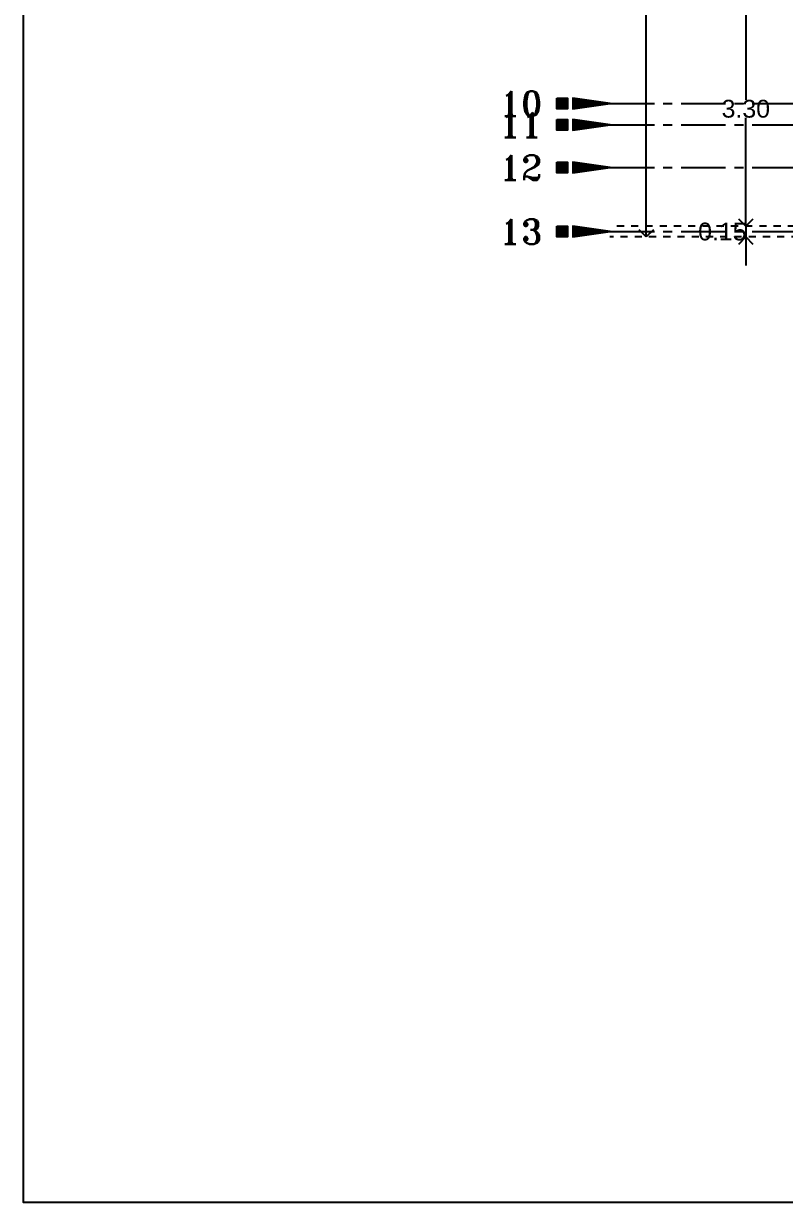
# Model space of a CAD drawing. Header units: metres. Extents: x -58 to 722, y -1100 to 345.
# Drawn here: x 23.58 to 34.27, y -507.75 to -491.19 of the extents above; entities that cross this region are included whole.
import ezdxf
from ezdxf.enums import TextEntityAlignment as Align

# ---------------------------------------------------------------- set-up
doc = ezdxf.new("R2010")
doc.units = ezdxf.units.M
doc.header["$MEASUREMENT"] = 0
for name, pattern in [('ACAD_ISO07W100', [3, 0, -3]), ('CENTER2', [1.125, 0.75, -0.125, 0.125, -0.125]), ('CENTERX2', [4, 2.5, -0.5, 0.5, -0.5])]:
    doc.linetypes.add(name, pattern=pattern)
doc.layers.get('0').update_dxf_attribs({"color": 255})
doc.layers.get('DEFPOINTS').update_dxf_attribs({"color": 250})
for name, color, linetype in [('FSR_ARQ_015COTAS', 125, 'Continuous'), ('FSR_ARQ_016EJES', 135, 'CENTER2'), ('FSR_ARQ_017EJESTEXT', 135, 'Continuous'), ('FSR_ARQ_022AREAS', 110, 'Continuous')]:
    doc.layers.add(name, color=color, linetype=linetype)
doc.styles.add('ROMANT', font='romant.shx')
doc.styles.add('style1', font='arial.ttf')
doc.dimstyles.new('PP_PACO', dxfattribs={"dimtxt": 0.18, "dimasz": 0.075, "dimexe": 0.075, "dimexo": 0, "dimgap": 0, "dimtad": 0, "dimtih": 1, "dimtoh": 1, "dimzin": 1, "dimdsep": 46, "dimtxsty": 'style1', "dimcen": 0.15, "dimse1": 1, "dimse2": 1, "dimclrd": 256, "dimclre": 256, "dimadec": 0, "dimazin": 0, "dimtfac": 1, "dimtmove": 0, "dimatfit": 3, "dimfxl": 0.075, "dimarcsym": 0})

# ---------------------------------------------------------------- blocks, each defined once
blk = doc.blocks.new('Di-p0102')
at = {"const_width": 0.2}
blk.add_lwpolyline([(-0.8, 0), (-1, 0)], dxfattribs=at)
for points in [[(-1, 0.1), (-0.8, 0.1), (-0.8, -0.1), (-1, -0.1)], [(0, 0), (-0.7, 0.1), (-0.7, -0.1)]]:
    blk.add_lwpolyline(points, close=True)
blk.add_lwpolyline([(0, 0, 0, 0.2, 0), (-0.7, 0, 0.2, 0.2, 0)], format="xyseb")
at = {"style": 'ROMANT'}
blk.add_attdef('A', text='', height=0.6, dxfattribs=at).set_placement((-1.3, 0), align=Align.MIDDLE_RIGHT)
blk = doc.blocks.new('_Open90')
at = {"color": 0, "linetype": 'ByBlock', "lineweight": -2}
for p, q in [((0, 0), (-1, 0)), ((-0.5, 0.5), (0, 0)), ((0, 0), (-0.5, -0.5))]:
    blk.add_line(p, q, dxfattribs=at)
blk = doc.blocks.new('*D410')
at = {"layer": 'DEFPOINTS', "color": 0, "ltscale": 0.005, "transparency": 16777216}
for p in [(33.946, -490.737), (33.724, -494.036), (33.976, -494.036)]:
    blk.add_point(p, dxfattribs=at)
at = {"layer": 'FSR_ARQ_015COTAS', "lineweight": -2, "ltscale": 0.005, "transparency": 16777216}
for p, q in [((33.724, -490.937), (33.724, -492.259)), ((33.724, -493.836), (33.724, -492.514))]:
    blk.add_line(p, q, dxfattribs=at)
at = {"layer": 'FSR_ARQ_015COTAS', "lineweight": -2, "ltscale": 0.005, "transparency": 16777216, "xscale": 0.2, "yscale": 0.2, "zscale": 0.2}
for p, rotation in [((33.724, -490.737), 90), ((33.724, -494.036), 270)]:
    blk.add_blockref('_Open90', p, dxfattribs=dict(at, rotation=rotation))
at = {"layer": 'FSR_ARQ_015COTAS', "color": 0, "ltscale": 0.005, "transparency": 16777216, "insert": (33.724, -492.386), "char_height": 0.25, "attachment_point": 5, "style": 'style1'}
blk.add_mtext('3.30', dxfattribs=at)
blk = doc.blocks.new('*D411')
at = {"layer": 'DEFPOINTS', "color": 0, "ltscale": 0.005, "transparency": 16777216}
for p in [(33.976, -494.036), (33.724, -494.186), (33.976, -494.186)]:
    blk.add_point(p, dxfattribs=at)
at = {"layer": 'FSR_ARQ_015COTAS', "lineweight": -2, "ltscale": 0.005, "transparency": 16777216}
for p, q in [((33.724, -493.836), (33.724, -493.636)), ((33.724, -494.036), (33.724, -494.186)), ((33.724, -494.386), (33.724, -494.586))]:
    blk.add_line(p, q, dxfattribs=at)
at = {"layer": 'FSR_ARQ_015COTAS', "lineweight": -2, "ltscale": 0.005, "transparency": 16777216, "xscale": 0.2, "yscale": 0.2, "zscale": 0.2}
for p, rotation in [((33.724, -494.036), 270), ((33.724, -494.186), 90)]:
    blk.add_blockref('_Open90', p, dxfattribs=dict(at, rotation=rotation))
at = {"layer": 'FSR_ARQ_015COTAS', "color": 0, "ltscale": 0.005, "transparency": 16777216, "insert": (33.394, -494.111), "char_height": 0.25, "attachment_point": 5, "style": 'style1'}
blk.add_mtext('0.15', dxfattribs=at)
blk = doc.blocks.new('*D412')
at = {"layer": 'DEFPOINTS', "color": 0, "ltscale": 0.005, "transparency": 16777216}
for p in [(33.359, -479.186), (32.326, -494.186), (33.359, -494.186)]:
    blk.add_point(p, dxfattribs=at)
at = {"layer": 'FSR_ARQ_015COTAS', "lineweight": -2, "ltscale": 0.005, "transparency": 16777216}
for p, q in [((32.326, -479.386), (32.326, -486.558)), ((32.326, -493.986), (32.326, -486.814))]:
    blk.add_line(p, q, dxfattribs=at)
at = {"layer": 'FSR_ARQ_015COTAS', "lineweight": -2, "ltscale": 0.005, "transparency": 16777216, "xscale": 0.2, "yscale": 0.2, "zscale": 0.2}
for p, rotation in [((32.326, -479.186), 90), ((32.326, -494.186), 270)]:
    blk.add_blockref('_Open90', p, dxfattribs=dict(at, rotation=rotation))
at = {"layer": 'FSR_ARQ_015COTAS', "color": 0, "ltscale": 0.005, "transparency": 16777216, "insert": (32.326, -486.686), "char_height": 0.25, "attachment_point": 5, "style": 'style1'}
blk.add_mtext('15.00', dxfattribs=at)

msp = doc.modelspace()

# ---------------------------------------------------------------- linework, layer by layer
at = {"layer": 'DEFPOINTS', "linetype": 'ACAD_ISO07W100', "ltscale": 0.005}
for p, q in [((35.814, -494.036), (31.815, -494.036)), ((35.664, -494.186), (31.815, -494.186))]:
    msp.add_line(p, q, dxfattribs=at)
at = {"layer": 'FSR_ARQ_016EJES', "linetype": 'CENTERX2', "ltscale": 0.25}
for p, q in [((31.815, -492.312), (45.815, -492.312)), ((31.815, -492.612), (45.815, -492.612)), ((31.815, -493.212), (45.815, -493.212)), ((31.815, -494.111), (45.815, -494.111))]:
    msp.add_line(p, q, dxfattribs=at)
at = {"layer": 'FSR_ARQ_022AREAS', "ltscale": 0.005}
msp.add_lwpolyline([(23.582, -466.05), (134.566, -466.05), (134.566, -507.747), (23.582, -507.747)], close=True, dxfattribs=at)

# ---------------------------------------------------------------- block references
at = {"layer": 'FSR_ARQ_017EJESTEXT', "lineweight": 0}
ref = msp.add_blockref('Di-p0102', (31.821, -492.312), dxfattribs=dict(at, xscale=0.75, yscale=0.75, zscale=0.75))
ref.add_attrib('A', '10', dxfattribs={"layer": '0', "height": 0.35, "style": 'ROMANT'}).set_placement((30.867, -492.312), align=Align.MIDDLE_RIGHT)
ref = msp.add_blockref('Di-p0102', (31.821, -492.612), dxfattribs=dict(at, xscale=0.75, yscale=0.75, zscale=0.75))
ref.add_attrib('A', '11', dxfattribs={"layer": '0', "height": 0.35, "style": 'ROMANT'}).set_placement((30.867, -492.612), align=Align.MIDDLE_RIGHT)
ref = msp.add_blockref('Di-p0102', (31.821, -493.212), dxfattribs=dict(at, xscale=0.75, yscale=0.75, zscale=0.75))
ref.add_attrib('A', '12', dxfattribs={"layer": '0', "height": 0.35, "style": 'ROMANT'}).set_placement((30.867, -493.212), align=Align.MIDDLE_RIGHT)
ref = msp.add_blockref('Di-p0102', (31.821, -494.111), dxfattribs=dict(at, xscale=0.75, yscale=0.75, zscale=0.75))
ref.add_attrib('A', '13', dxfattribs={"layer": '0', "height": 0.35, "style": 'ROMANT'}).set_placement((30.867, -494.111), align=Align.MIDDLE_RIGHT)

# ---------------------------------------------------------------- dimensions: what is measured, and where the dimension line sits
at = {"layer": 'FSR_ARQ_015COTAS', "ltscale": 0.005}
for base, p1, p2, picture, middle in [((32.326, -494.186), (33.359, -479.186), (33.359, -494.186), '*D412', (32.326, -486.686)), ((33.724, -494.036), (33.946, -490.737), (33.976, -494.036), '*D410', (33.724, -492.386)), ((33.724, -494.186), (33.976, -494.036), (33.976, -494.186), '*D411', (33.394, -494.111))]:
    dim = msp.add_linear_dim(base=base, p1=p1, p2=p2, angle=90, dimstyle='PP_PACO', override={"dimtxt": 0.25, "dimasz": 0.2, "dimblk1": 'Open90', "dimblk2": 'Open90', "dimsah": 1, "dimtmove": 2, "dimfxlon": 1}, dxfattribs=at)
    dim.commit()
    dim.dimension.update_dxf_attribs({"geometry": picture, "text_midpoint": middle})

doc.saveas('drawing.dxf')
